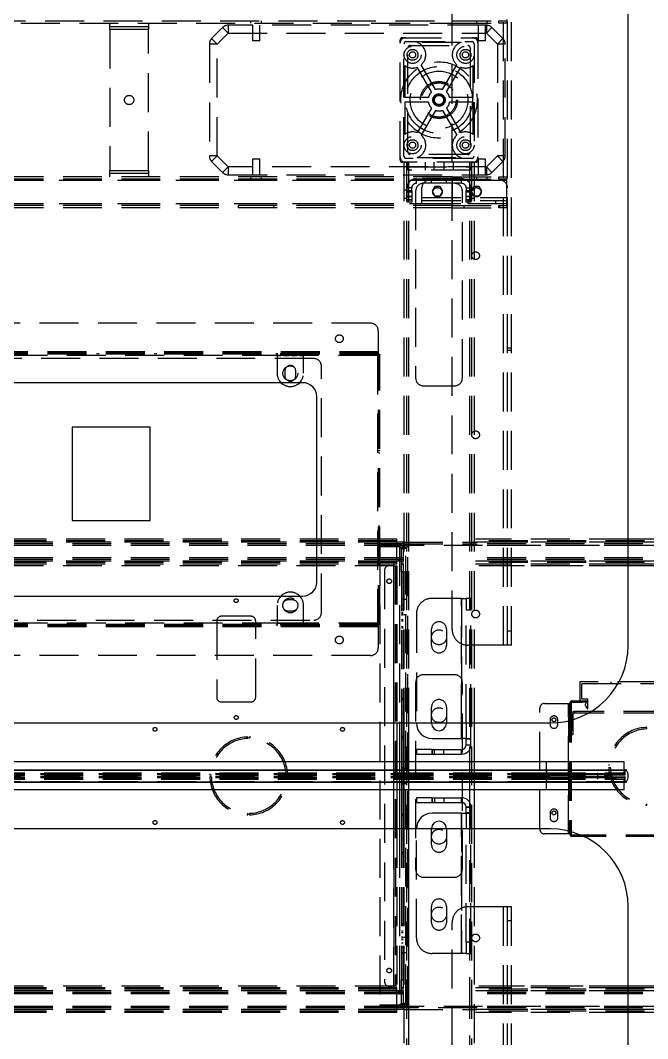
# Model space of a CAD drawing. Header units: millimetres. Extents: x -429 to 16771, y -1239 to 5751.
# Drawn here: x 3235 to 3637, y 681 to 1335 of the extents above; entities that cross this region are included whole.
import ezdxf

# ---------------------------------------------------------------- set-up
doc = ezdxf.new("R2010")
doc.units = ezdxf.units.MM
doc.header["$LTSCALE"] = 100
doc.linetypes.add('HIDDEN', pattern=[0.375, 0.25, -0.125])

msp = doc.modelspace()

# ---------------------------------------------------------------- linework, layer by layer
at = {"color": 7, "linetype": 'HIDDEN', "lineweight": -3}
for p, q in [((3545, 933.4), (3545, 1633.4)), ((3545, 933.4), (3545, 1633.4)), ((3547.5, 933.4), (3547.5, 1633.4)), ((3550, 933.4), (3550, 1633.4)), ((3512, 943.4), (3512, 1623.4)), ((1938, 1334.15), (3512, 1334.15)), ((3382.5, 1334.15), (3382.5, 1332.65)), ((3389.5, 1332.65), (3389.5, 1334.15)), ((3512, 1334.15), (3542, 1334.15)), ((3527.5, 1334.15), (3527.5, 1332.65)), ((3534.5, 1332.65), (3534.5, 1334.15)), ((3542, 1332.65), (3542, 1334.15)), ((3542, 1334.15), (3547, 1334.15)), ((3547, 1335.15), (3547, 1334.15)), ((3547, 1334.15), (3547, 1332.65)), ((2935, 1332.65), (3512, 1332.65)), ((3292, 1328.65), (3292, 1332.65)), ((3292, 1330.65), (3317, 1330.65)), ((3317, 1328.65), (3292, 1328.65)), ((3292, 1328.65), (3292, 1238.15)), ((3317, 1328.65), (3292, 1328.65)), ((3317, 1332.65), (3317, 1328.65)), ((3317, 1238.15), (3317, 1328.65)), ((3364.53, 1329.94), (3357.46, 1322.87)), ((3364.53, 1329.94), (3368.07, 1326.4)), ((3533.93, 1331.4), (3368.07, 1331.4)), ((3368.07, 1331.4), (3368.07, 1326.4)), ((3383.6, 1331.4), (3383.6, 1321.4)), ((3388.4, 1321.4), (3388.4, 1331.4)), ((3512, 1332.65), (3542, 1332.65)), ((3528.6, 1331.4), (3528.6, 1321.4)), ((3533.4, 1321.4), (3533.4, 1331.4)), ((3533.93, 1331.4), (3533.93, 1326.4)), ((3537.46, 1329.94), (3533.93, 1326.4)), ((3544.53, 1322.87), (3537.46, 1329.94)), ((3547, 1332.65), (3542, 1332.65)), ((3357.46, 1322.87), (3361, 1319.33)), ((3361, 1319.33), (3368.07, 1326.4)), ((3368.07, 1326.4), (3533.93, 1326.4)), ((3388.4, 1321.4), (3383.6, 1321.4)), ((3478.5, 1244.9), (3478.5, 1321.9)), ((3480, 1323.4), (3527, 1323.4)), ((3482.5, 1320.9), (3524.5, 1320.9)), ((3528.5, 1321.9), (3528.5, 1244.9)), ((3533.4, 1321.4), (3528.6, 1321.4)), ((3533.93, 1326.4), (3541, 1319.33)), ((3544.53, 1322.87), (3541, 1319.33)), ((3356, 1319.33), (3356, 1247.47)), ((3361, 1319.33), (3356, 1319.33)), ((3361, 1247.47), (3361, 1319.33)), ((3481, 1247.4), (3481, 1319.4)), ((3483.5, 1249.9), (3483.5, 1316.9)), ((3485, 1318.4), (3522, 1318.4)), ((3517.63, 1320.4), (3489.37, 1320.4)), ((3523.5, 1316.9), (3523.5, 1249.9)), ((3526, 1319.4), (3526, 1247.4)), ((3546, 1319.33), (3541, 1319.33)), ((3541, 1319.33), (3541, 1247.47)), ((3546, 1247.47), (3546, 1319.33)), ((3481.5, 1305.53), (3481.5, 1284.9)), ((3498.75, 1288.54), (3489.44, 1304.43)), ((3501.34, 1290.06), (3492.02, 1305.94)), ((3505.66, 1290.06), (3514.97, 1305.94)), ((3508.25, 1288.54), (3517.56, 1304.43)), ((3525.5, 1284.9), (3525.5, 1305.53)), ((3496.66, 1284.9), (3481.5, 1284.9)), ((3496.66, 1281.9), (3481.5, 1281.9)), ((3481.5, 1281.9), (3481.5, 1261.28)), ((3503.5, 1286.4), (3503.5, 1286.94)), ((3525.5, 1284.9), (3510.34, 1284.9)), ((3525.5, 1281.9), (3510.34, 1281.9)), ((3525.5, 1261.28), (3525.5, 1281.9)), ((3498.75, 1278.26), (3489.44, 1262.38)), ((3501.34, 1276.75), (3492.02, 1260.86)), ((3505.66, 1276.75), (3514.97, 1260.86)), ((3508.25, 1278.26), (3517.56, 1262.38)), ((3361, 1247.47), (3356, 1247.47)), ((3361, 1247.47), (3357.46, 1243.94)), ((3357.46, 1243.94), (3364.53, 1236.87)), ((3368.07, 1240.4), (3361, 1247.47)), ((3388.4, 1245.4), (3383.6, 1245.4)), ((3383.6, 1245.4), (3383.6, 1235.4)), ((3388.4, 1235.4), (3388.4, 1245.4)), ((3527, 1243.4), (3480, 1243.4)), ((3481, 1243.4), (3481, 883.4)), ((3481, 1243.4), (3481, 883.4)), ((3524.5, 1245.9), (3482.5, 1245.9)), ((3482.6, 1243.4), (3482.6, 455.4)), ((3482.6, 1243.4), (3482.6, 455.4)), ((3483.5, 1240.4), (3483.5, 1243.4)), ((3484, 1243.4), (3484, 455.4)), ((3484, 1243.4), (3484, 455.4)), ((3484, 1243.4), (3484, 455.4)), ((3484, 1243.4), (3484, 883.4)), ((3522, 1248.4), (3485, 1248.4)), ((3489.37, 1246.4), (3517.63, 1246.4)), ((3494.5, 1243.4), (3494.5, 1238.4)), ((3500.1, 1243.4), (3500.1, 1238.4)), ((3506.9, 1238.4), (3506.9, 1243.4)), ((3512.5, 1243.4), (3512.5, 1238.4)), ((3523, 1243.4), (3523, 455.4)), ((3523, 1243.4), (3523, 455.4)), ((3523, 1243.4), (3523, 455.4)), ((3523, 1243.4), (3523, 866.09)), ((3523.5, 1240.4), (3523.5, 1243.4)), ((3524.4, 1243.4), (3524.4, 455.4)), ((3526, 1243.4), (3526, 883.4)), ((3533.4, 1245.4), (3528.6, 1245.4)), ((3528.6, 1245.4), (3528.6, 1235.4)), ((3533.4, 1235.4), (3533.4, 1245.4)), ((3541, 1247.47), (3533.93, 1240.4)), ((3537.46, 1236.87), (3544.53, 1243.94)), ((3546, 1247.47), (3541, 1247.47)), ((3541, 1247.47), (3544.53, 1243.94)), ((3292, 1238.15), (3317, 1238.15)), ((3292, 1234.15), (3292, 1238.15)), ((3292, 1238.15), (3317, 1238.15)), ((3317, 1236.15), (3292, 1236.15)), ((3317, 1238.15), (3317, 1234.15)), ((3368.07, 1240.4), (3364.53, 1236.87)), ((3533.93, 1240.4), (3368.07, 1240.4)), ((3368.07, 1240.4), (3368.07, 1235.4)), ((3483.5, 1240.4), (3523.5, 1240.4)), ((3483.5, 1238.4), (3483.5, 1240.4)), ((3523.5, 1238.4), (3483.5, 1238.4)), ((3523.5, 1240.4), (3523.5, 1238.4)), ((3533.93, 1240.4), (3537.46, 1236.87)), ((3533.93, 1240.4), (3533.93, 1235.4)), ((3547, 1231.65), (1903, 1231.65)), ((3547, 1231.65), (1903, 1231.65)), ((3512, 1232.65), (1938, 1232.65)), ((3512, 1231.65), (1938, 1231.65)), ((3512, 1231.65), (1938, 1231.65)), ((3512, 1234.15), (2935, 1234.15)), ((3368.07, 1235.4), (3533.93, 1235.4)), ((3382.5, 1234.15), (3382.5, 1232.65)), ((3389.5, 1232.65), (3389.5, 1234.15)), ((3489, 1229.9), (3489, 1232.9)), ((3518, 1232.9), (3489, 1232.9)), ((3489, 1229.9), (3489, 1232.9)), ((3518, 1229.9), (3489, 1229.9)), ((3497.5, 1231.9), (3542.5, 1231.9)), ((3498.75, 1229.9), (3498.75, 1232.9)), ((3508.25, 1229.9), (3508.25, 1232.9)), ((3512, 1234.15), (3542, 1234.15)), ((3512, 1232.65), (3542, 1232.65)), ((3512, 1231.65), (3512, 1216.65)), ((3518, 1229.9), (3518, 1232.9)), ((3518, 1229.9), (3518, 1232.9)), ((3527.5, 1234.15), (3527.5, 1232.65)), ((3534.5, 1232.65), (3534.5, 1234.15)), ((3542, 1232.65), (3542, 1234.15)), ((3542, 1234.15), (3547, 1234.15)), ((3547, 1232.65), (3542, 1232.65)), ((3547, 1234.15), (3547, 1232.65)), ((3547, 1231.65), (3547, 1232.65)), ((3547, 1216.65), (3547, 1231.65)), ((3482.6, 1225.4), (3481, 1225.4)), ((3486, 1226.9), (3483, 1226.9)), ((3483, 1224.97), (3483, 1226.9)), ((3486, 1226.9), (3483, 1226.9)), ((3483, 1224.97), (3486, 1224.97)), ((3483, 1221.44), (3483, 1224.97)), ((3486, 1224.97), (3483, 1224.97)), ((3486, 1224.15), (3483, 1224.15)), ((3486, 1224.97), (3486, 1226.9)), ((3486, 1224.97), (3486, 1221.44)), ((3488.5, 1224.9), (3488.5, 1104.9)), ((3492.5, 1220.9), (3492.5, 1226.9)), ((3500.77, 1227.9), (3499.03, 1224.9)), ((3499.03, 1224.9), (3500.77, 1221.9)), ((3504.23, 1227.9), (3500.77, 1227.9)), ((3505.96, 1224.9), (3504.23, 1227.9)), ((3504.23, 1221.9), (3505.96, 1224.9)), ((3518.5, 1104.9), (3518.5, 1224.9)), ((3521, 1226.9), (3524, 1226.9)), ((3521, 1226.9), (3521, 1224.97)), ((3521, 1226.9), (3524, 1226.9)), ((3521, 1224.97), (3524, 1224.97)), ((3521, 1221.44), (3521, 1224.97)), ((3524, 1224.97), (3521, 1224.97)), ((3524, 1224.15), (3521, 1224.15)), ((3524, 1226.9), (3524, 1224.97)), ((3524, 1224.97), (3524, 1221.44)), ((3525.77, 1227.9), (3524.03, 1224.9)), ((3524.03, 1224.9), (3525.77, 1221.9)), ((3526, 1225.4), (3524.4, 1225.4)), ((3529.23, 1227.9), (3525.77, 1227.9)), ((3530.96, 1224.9), (3529.23, 1227.9)), ((3529.23, 1221.9), (3530.96, 1224.9)), ((3547, 1216.65), (1903, 1216.65)), ((3547, 1216.65), (1903, 1216.65)), ((3512, 1216.65), (1938, 1216.65)), ((3512, 1216.65), (1938, 1216.65)), ((3481, 1220.4), (3482.6, 1220.4)), ((3483, 1221.65), (3486, 1221.65)), ((3486, 1221.44), (3483, 1221.44)), ((3483, 1219.37), (3483, 1221.44)), ((3483, 1221.44), (3486, 1221.44)), ((3483, 1219.37), (3486, 1219.37)), ((3483, 1217.9), (3483, 1219.37)), ((3486, 1219.37), (3483, 1219.37)), ((3486, 1217.9), (3483, 1217.9)), ((3486, 1221.44), (3486, 1219.37)), ((3486, 1219.37), (3486, 1217.9)), ((3492.5, 1220.9), (3547.5, 1220.9)), ((3492.5, 1216.9), (3492.5, 1220.9)), ((3492.5, 1220.9), (3547.5, 1220.9)), ((3492.5, 1220.9), (3547.5, 1220.9)), ((3492.5, 1220.9), (3547.5, 1220.9)), ((3492.5, 1218.9), (3547.5, 1218.9)), ((3492.5, 1216.9), (3547.5, 1216.9)), ((3500.77, 1221.9), (3504.23, 1221.9)), ((3521, 1221.65), (3524, 1221.65)), ((3524, 1221.44), (3521, 1221.44)), ((3521, 1219.37), (3521, 1221.44)), ((3521, 1221.44), (3524, 1221.44)), ((3521, 1219.37), (3524, 1219.37)), ((3521, 1217.9), (3521, 1219.37)), ((3524, 1219.37), (3521, 1219.37)), ((3524, 1217.9), (3521, 1217.9)), ((3522, 1218.9), (3522, 1216.9)), ((3524, 1221.44), (3524, 1219.37)), ((3524, 1219.37), (3524, 1217.9)), ((3524.4, 1220.4), (3526, 1220.4)), ((3525.77, 1221.9), (3529.23, 1221.9)), ((3540, 1216.9), (3540, 1218.9)), ((3547, 1215.65), (3547, 1216.65)), ((3512, 1215.65), (1938, 1215.65)), ((3512, 1214.15), (1938, 1214.15)), ((3374.5, 1215.65), (3374.5, 1214.15)), ((3397.5, 1214.15), (3397.5, 1215.65)), ((3512, 1215.65), (3542, 1215.65)), ((3512, 1214.15), (3542, 1214.15)), ((3519.5, 1215.65), (3519.5, 1214.15)), ((3542, 1214.15), (3542, 1215.65)), ((3542, 1215.65), (3547, 1215.65)), ((3547, 1214.15), (3542, 1214.15)), ((3542.5, 1214.15), (3542.5, 1215.65)), ((3547, 1215.65), (3547, 1214.15)), ((3459.5, 1140.1), (2946.5, 1140.1)), ((3464.5, 1135.1), (3464.5, 1121.7)), ((3464.5, 1121.7), (2941.5, 1121.7)), ((3464.5, 1121.7), (2941.5, 1121.7)), ((3464.5, 1120.9), (2941.5, 1120.9)), ((3464.5, 1120.1), (2941.5, 1120.1)), ((3402, 1119.3), (3209, 1119.3)), ((3402, 1119.3), (3209, 1119.3)), ((3284.03, 1120.1), (3284.03, 1120.9)), ((3285.03, 1120.1), (3285.03, 1120.9)), ((3302, 1120.1), (3302, 1120.9)), ((3304, 1120.1), (3304, 1120.9)), ((3320.97, 1120.1), (3320.97, 1120.9)), ((3321.97, 1120.1), (3321.97, 1120.9)), ((3399, 1120.9), (3399, 1120.1)), ((3399.5, 1120.9), (3399.5, 1119.3)), ((3399.5, 1119.3), (3402, 1119.3)), ((3399.5, 1119.3), (3399.5, 1107.9)), ((3402, 1119.3), (3399.5, 1119.3)), ((3402, 1119.3), (3402, 1120.9)), ((3404, 1119.3), (3402, 1119.3)), ((3404, 1120.9), (3404, 1119.3)), ((3404, 1119.3), (3407, 1119.3)), ((3407, 1119.3), (3404, 1119.3)), ((3407, 1119.3), (3404, 1119.3)), ((3407, 1119.3), (3404, 1119.3)), ((3407, 1119.3), (3407, 1120.9)), ((3409, 1119.3), (3407, 1119.3)), ((3409, 1120.9), (3409, 1119.3)), ((3409, 1119.3), (3412, 1119.3)), ((3412, 1119.3), (3409, 1119.3)), ((3412, 1119.3), (3409, 1119.3)), ((3412, 1119.3), (3409, 1119.3)), ((3412, 1119.3), (3412, 1120.9)), ((3414, 1119.3), (3412, 1119.3)), ((3414, 1120.9), (3414, 1119.3)), ((3414, 1119.3), (3416.5, 1119.3)), ((3416.5, 1119.3), (3414, 1119.3)), ((3463.9, 1119.3), (3414, 1119.3)), ((3463.9, 1119.3), (3414, 1119.3)), ((3416.5, 1119.3), (3416.5, 1120.9)), ((3416.5, 1107.9), (3416.5, 1119.3)), ((3417, 1120.9), (3417, 1120.1)), ((3463.9, 1120.9), (3463.9, 1120.1)), ((3463.9, 1120.1), (3463.9, 1119.3)), ((3463.9, 1119.3), (3463.9, 947.5)), ((3463.9, 1119.3), (3463.9, 947.5)), ((3464.5, 1121.7), (3464.5, 1120.1)), ((3465.5, 1119.9), (3464.7, 1119.9)), ((3464.7, 946.9), (3464.7, 1119.9)), ((3465.5, 946.9), (3465.5, 1119.9)), ((3550, 1123.98), (3547.5, 1123.98)), ((3547.5, 1122.83), (3550, 1122.83)), ((3423, 1117.4), (2983, 1117.4)), ((3428, 954.4), (3428, 1112.4)), ((3404.5, 1109.4), (3404.5, 1106.4)), ((3411.5, 1106.4), (3411.5, 1109.4)), ((3493.5, 1099.9), (3513.5, 1099.9)), ((3464.7, 1058.38), (3465.5, 1058.38)), ((3464.7, 1056.88), (3465.5, 1056.88)), ((3464.7, 1034.4), (3465.5, 1034.4)), ((3464.7, 1032.4), (3465.5, 1032.4)), ((3464.7, 1009.92), (3465.5, 1009.92)), ((3464.7, 1008.42), (3465.5, 1008.42)), ((3476.5, 1001.4), (1973.5, 1001.4)), ((3476.5, 1000.4), (1973.5, 1000.4)), ((3473.5, 1001.4), (3473.5, 1000.4)), ((3476.5, 999.4), (3476.5, 1001.4)), ((3625, 1001.4), (3527, 1001.4)), ((3748, 1000.4), (3527, 1000.4)), ((3480.5, 999.4), (1969.5, 999.4)), ((3480.5, 998.4), (1969.5, 998.4)), ((3480.5, 997.4), (1969.5, 997.4)), ((3480.5, 997.4), (1969.5, 997.4)), ((3480.5, 997.4), (1969.5, 997.4)), ((3480.5, 997.4), (1969.5, 997.4)), ((3476.5, 999.4), (1973.5, 999.4)), ((3476.5, 999.4), (1973.5, 999.4)), ((3465.5, 996.7), (3465.5, 997.9)), ((3465.5, 997.9), (3470.5, 997.9)), ((3470.5, 996.7), (3465.5, 996.7)), ((3478.1, 996.53), (3465.5, 996.53)), ((3465.5, 996.53), (3465.5, 702.28)), ((3470.5, 997.9), (3470.5, 996.7)), ((3470.5, 997.9), (3478.1, 997.9)), ((3470.5, 996.7), (3478.1, 996.7)), ((3476.5, 987.4), (3476.5, 999.4)), ((3478.1, 996.7), (3478.1, 997.9)), ((3478.1, 997.9), (3478.1, 996.7)), ((3478.1, 996.53), (3478.1, 702.28)), ((3478.1, 996.53), (3478.1, 883.4)), ((3480.5, 995.5), (3479.3, 995.5)), ((3479.3, 985.4), (3479.3, 995.5)), ((3479.3, 995.5), (3480.5, 995.5)), ((3480.5, 999.4), (3480.5, 997.4)), ((3480.5, 997.4), (3480.5, 989.4)), ((3481, 999.4), (3528, 999.4)), ((3481, 998.4), (3528, 998.4)), ((3794, 997.4), (3481, 997.4)), ((3794, 997.4), (3481, 997.4)), ((3482.2, 995.5), (3481, 995.5)), ((3482.2, 995.5), (3481, 995.5)), ((3482.2, 703.3), (3482.2, 995.5)), ((3483.4, 702.28), (3483.4, 996.53)), ((3483.4, 702.28), (3483.4, 996.53)), ((3748, 999.4), (3527, 999.4)), ((3625, 999.4), (3527, 999.4)), ((3747, 999.4), (3528, 999.4)), ((3747, 998.4), (3528, 998.4)), ((3747, 997.4), (3528, 997.4)), ((3747, 997.4), (3528, 997.4)), ((3480.5, 989.4), (1969.5, 989.4)), ((3480.5, 989.4), (1969.5, 989.4)), ((3480.5, 988.4), (1969.5, 988.4)), ((3480.5, 987.4), (1969.5, 987.4)), ((3476.5, 987.4), (1973.5, 987.4)), ((3476.5, 987.4), (1973.5, 987.4)), ((3476.5, 985.4), (3476.5, 987.4)), ((3477.5, 988.4), (3477.5, 987.4)), ((3480.5, 989.4), (3480.5, 987.4)), ((3480.5, 985.4), (3480.5, 987.4)), ((3748, 987.4), (3527, 987.4)), ((3625, 987.4), (3527, 987.4)), ((3747, 989.4), (3528, 989.4)), ((3747, 989.4), (3528, 989.4)), ((3747, 988.4), (3528, 988.4)), ((3747, 987.4), (3528, 987.4)), ((3476.5, 986.4), (1973.5, 986.4)), ((3476.5, 985.4), (1973.5, 985.4)), ((3474.5, 984.4), (1975.5, 984.4)), ((3474.5, 984.4), (1975.5, 984.4)), ((3468.5, 981.4), (3468.5, 717.4)), ((3474.5, 984.4), (3471.5, 984.4)), ((3474.5, 986.4), (3474.5, 985.4)), ((3474.5, 984.4), (3474.5, 985.4)), ((3474.5, 984.4), (3476.5, 984.4)), ((3474.5, 714.4), (3474.5, 984.4)), ((3474.5, 984.4), (3474.5, 714.4)), ((3474.5, 984.4), (3474.5, 714.4)), ((3474.5, 883.4), (3474.5, 984.4)), ((3475.5, 984.4), (3475.5, 714.4)), ((3476.5, 984.4), (3476.5, 883.4)), ((3479.3, 985.4), (3480.5, 985.4)), ((3479.3, 980.4), (3479.3, 985.4)), ((3480.5, 985.4), (3480.5, 980.4)), ((3748, 986.4), (3527, 986.4)), ((3625, 985.4), (3527, 985.4)), ((3746, 984.4), (3529, 984.4)), ((3625, 984.4), (3529, 984.4)), ((3480.5, 980.4), (3479.3, 980.4)), ((3479.3, 980.4), (3479.3, 883.4)), ((3480.5, 980.4), (3480.5, 883.4)), ((3409.5, 962.4), (3406.5, 962.4)), ((3480.5, 962.9), (3479.3, 962.9)), ((3482.6, 962.7), (3481, 962.7)), ((3518, 963.4), (3499, 963.4)), ((3518, 963.4), (3521, 963.4)), ((3518, 963.4), (3518, 873.4)), ((3518, 883.4), (3518, 963.4)), ((3524, 963.4), (3521, 963.4)), ((3521, 963.4), (3521, 956.11)), ((3524, 956.11), (3524, 963.4)), ((3399.5, 958.9), (3399.5, 947.5)), ((3406.5, 955.4), (3409.5, 955.4)), ((3416.5, 947.5), (3416.5, 958.9)), ((3479.3, 959.15), (3480.5, 959.15)), ((3479.3, 959.15), (3480.5, 959.15)), ((3479.3, 956.65), (3480.5, 956.65)), ((3479.3, 956.65), (3480.5, 956.65)), ((3521, 956.11), (3524, 956.11)), ((3521, 883.4), (3521, 956.11)), ((3524, 883.4), (3524, 956.11)), ((2983, 949.4), (3423, 949.4)), ((3360.75, 948.9), (3360.75, 899.9)), ((3382.75, 951.9), (3363.75, 951.9)), ((3385.75, 899.9), (3385.75, 948.9)), ((3480.5, 954.4), (3479.3, 954.4)), ((3480.5, 953.4), (3479.3, 953.4)), ((3479.3, 952.9), (3480.5, 952.9)), ((3479.3, 949.9), (3480.5, 949.9)), ((3479.3, 948.9), (3480.5, 948.9)), ((3481, 953.1), (3482.6, 953.1)), ((3489, 953.4), (3489, 883.4)), ((3464.5, 946.7), (2941.5, 946.7)), ((3464.5, 945.9), (2941.5, 945.9)), ((3464.5, 945.1), (2941.5, 945.1)), ((3464.5, 945.1), (2941.5, 945.1)), ((3402, 947.5), (3209, 947.5)), ((3402, 947.5), (3209, 947.5)), ((3399, 946.7), (3399, 945.9)), ((3402, 947.5), (3399.5, 947.5)), ((3399.5, 947.5), (3399.5, 945.9)), ((3399.5, 947.5), (3402, 947.5)), ((3404, 947.5), (3402, 947.5)), ((3402, 945.9), (3402, 947.5)), ((3407, 947.5), (3404, 947.5)), ((3404, 947.5), (3404, 945.9)), ((3404, 947.5), (3407, 947.5)), ((3407, 947.5), (3404, 947.5)), ((3407, 947.5), (3404, 947.5)), ((3409, 947.5), (3407, 947.5)), ((3407, 945.9), (3407, 947.5)), ((3412, 947.5), (3409, 947.5)), ((3409, 947.5), (3409, 945.9)), ((3409, 947.5), (3412, 947.5)), ((3412, 947.5), (3409, 947.5)), ((3412, 947.5), (3409, 947.5)), ((3414, 947.5), (3412, 947.5)), ((3412, 945.9), (3412, 947.5)), ((3416.5, 947.5), (3414, 947.5)), ((3414, 947.5), (3414, 945.9)), ((3414, 947.5), (3416.5, 947.5)), ((3463.9, 947.5), (3414, 947.5)), ((3463.9, 947.5), (3414, 947.5)), ((3416.5, 945.9), (3416.5, 947.5)), ((3417, 946.7), (3417, 945.9)), ((3463.9, 947.5), (3463.9, 946.7)), ((3463.9, 946.7), (3463.9, 945.9)), ((3464.5, 946.7), (3464.5, 945.1)), ((3464.5, 945.1), (3464.5, 931.7)), ((3465.5, 946.9), (3464.7, 946.9)), ((3479.3, 945.4), (3480.5, 945.4)), ((3479.3, 944.41), (3480.5, 944.41)), ((3498.75, 933.15), (3498.75, 943.65)), ((3508.25, 943.65), (3508.25, 933.15)), ((3550, 942.25), (3547.5, 942.25)), ((3545, 933.4), (3522, 933.4)), ((3550, 933.4), (3545, 933.4)), ((3459.5, 926.7), (2946.5, 926.7)), ((3488.5, 909.4), (3488.5, 789.4)), ((3513.5, 914.4), (3493.5, 914.4)), ((3518.5, 789.4), (3518.5, 909.4)), ((3594, 909.55), (3594, 898.55)), ((3680.7, 909.85), (3594.3, 909.85)), ((3614, 908.65), (3614, 909.85)), ((3595.2, 899.05), (3595.2, 908.35)), ((3595.5, 908.65), (3679.5, 908.65)), ((3363.75, 896.9), (3382.75, 896.9)), ((3479.3, 899.4), (3480.5, 899.4)), ((3479.3, 898.4), (3480.5, 898.4)), ((3571.3, 895.95), (3586.7, 895.95)), ((3586.7, 895.95), (3586.7, 812.15)), ((3586.7, 895.95), (3588.3, 895.95)), ((3586.7, 812.15), (3586.7, 895.95)), ((3587.5, 895.95), (3587.5, 812.15)), ((3588.3, 895.95), (3588.3, 812.15)), ((3589.1, 897.55), (3589.1, 896.75)), ((3589.1, 897.55), (3595.5, 897.55)), ((3589.1, 896.75), (3595.5, 896.75)), ((3595, 897.55), (3597.6, 897.55)), ((3598.8, 898.75), (3595.5, 898.75)), ((3595.5, 896.75), (3595.5, 897.55)), ((3595.5, 897.55), (3595.5, 896.75)), ((3598.5, 896.75), (3595.5, 896.75)), ((3597.6, 897.55), (3598.5, 897.55)), ((3597.9, 897.25), (3597.9, 895.91)), ((3598.5, 897.55), (3598.5, 896.75)), ((3599.1, 892.75), (3599.1, 898.45)), ((3479.3, 889.4), (3480.5, 889.4)), ((3479.3, 889.4), (3480.5, 889.4)), ((3479.3, 889.4), (3480.5, 889.4)), ((3479.3, 889.4), (3480.5, 889.4)), ((3498.75, 883.4), (3498.75, 893.65)), ((3508.25, 893.65), (3508.25, 883.4)), ((3568.3, 815.15), (3568.3, 892.95)), ((3590.5, 890.75), (3590.5, 889.75)), ((3684.5, 890.75), (3590.5, 890.75)), ((3590.5, 889.75), (3590.5, 890.75)), ((3590.5, 890.75), (3590.5, 889.75)), ((3590.5, 889.75), (3590.5, 890.75)), ((3684.5, 889.75), (3590.5, 889.75)), ((3597.49, 894.72), (3597.9, 894.08)), ((3597.9, 894.08), (3598.73, 892.65)), ((3574.8, 885.45), (3574.8, 882.45)), ((3579.8, 882.45), (3579.8, 885.45)), ((3589.5, 888.75), (3588.5, 888.75)), ((3588.5, 888.75), (3588.5, 878.75)), ((3588.5, 888.75), (3589.5, 888.75)), ((3589.5, 888.75), (3588.5, 888.75)), ((3588.5, 888.75), (3589.5, 888.75)), ((3589.5, 888.75), (3589.5, 878.75)), ((3588.5, 878.75), (3589.5, 878.75)), ((3588.5, 875.75), (3588.5, 878.75)), ((3589.5, 878.75), (3588.5, 878.75)), ((3588.5, 878.75), (3589.5, 878.75)), ((3589.5, 878.75), (3588.5, 878.75)), ((3589.5, 878.75), (3589.5, 875.75)), ((3637, 879.55), (3637, 880.55)), ((3380.8, 873.4), (3380.8, 874.4)), ((3381.8, 873.4), (3381.8, 874.4)), ((3479.3, 874.9), (3480.5, 874.9)), ((3479.3, 873.9), (3480.5, 873.9)), ((3521, 873.4), (3524, 873.4)), ((3589.5, 875.75), (3588.5, 875.75)), ((3499, 866.4), (3499, 863.4)), ((3500.5, 863.4), (3500.5, 866.4)), ((3506.5, 863.4), (3506.5, 866.4)), ((3518, 863.4), (3518, 866.4)), ((3521, 869.4), (3524, 869.4)), ((3474.5, 840.4), (3474.5, 858.4)), ((3476.5, 858.4), (3476.5, 840.4)), ((3478.1, 858.4), (3478.1, 840.4)), ((3479.3, 858.4), (3479.3, 840.4)), ((3480.5, 858.4), (3480.5, 840.4)), ((3481, 858.4), (3481, 840.4)), ((3484, 858.4), (3484, 840.4)), ((3523, 858.4), (3523, 840.4)), ((3526, 858.4), (3526, 840.4)), ((3572.5, 851.4), (3572.5, 858.4)), ((3572.5, 853.19), (1877.5, 853.19)), ((3572.5, 853.17), (1877.5, 853.17)), ((3572.5, 850.65), (1877.5, 850.65)), ((3572.5, 850.65), (1877.5, 850.65)), ((3572.5, 850.65), (1877.5, 850.65)), ((3572.5, 850.32), (1877.5, 850.32)), ((3572.5, 850.15), (1877.5, 850.15)), ((3572.5, 850.15), (1877.5, 850.15)), ((2725, 853.19), (3572.5, 853.19)), ((2725, 851.4), (3572.5, 851.4)), ((2725, 850.85), (3572.5, 850.85)), ((3572.5, 850.85), (2725, 850.85)), ((3572.5, 850.85), (2725, 850.85)), ((3572.5, 850.85), (2725, 850.85)), ((2725, 850.84), (3572.5, 850.84)), ((2725, 850.84), (3572.5, 850.84)), ((2725, 850.65), (3572.5, 850.65)), ((2725, 850.65), (3572.5, 850.65)), ((2725, 850.65), (3572.5, 850.65)), ((2725, 850.37), (3572.5, 850.37)), ((2725, 850.32), (3572.5, 850.32)), ((2725, 850.15), (3572.5, 850.15)), ((2725, 850.15), (3572.5, 850.15)), ((2725, 850), (3572.5, 850)), ((2725, 849.97), (3572.5, 849.97)), ((2725, 849.97), (3572.5, 849.97)), ((2725, 849.95), (3572.5, 849.95)), ((2725, 849.95), (3572.5, 849.95)), ((3480.5, 854.4), (3479.3, 854.4)), ((3479.3, 850.65), (3480.5, 850.65)), ((3479.3, 850.65), (3480.5, 850.65)), ((3482.6, 854.2), (3481, 854.2)), ((3572.5, 853.19), (3572.5, 853.4)), ((3572.5, 853.4), (3572.5, 853.17)), ((3572.5, 853.19), (3572.5, 853.4)), ((3572.5, 851.4), (3572.5, 853.4)), ((3572.5, 853.19), (3623, 853.19)), ((3572.5, 850.32), (3572.5, 853.19)), ((3623, 853.19), (3572.5, 853.19)), ((3572.5, 850.85), (3572.5, 853.19)), ((3623.92, 853.17), (3572.5, 853.17)), ((3572.5, 853.17), (3572.5, 845.64)), ((3572.5, 851.4), (3622.5, 851.4)), ((3572.5, 850.85), (3572.5, 851.4)), ((3572.5, 850.85), (3572.5, 851.4)), ((3572.5, 850.84), (3572.5, 850.85)), ((3572.5, 850.85), (3572.5, 850.85)), ((3572.5, 850.85), (3611.93, 850.85)), ((3572.5, 850.85), (3572.5, 850.65)), ((3572.5, 850.85), (3572.5, 850.85)), ((3572.5, 850.84), (3616.9, 850.84)), ((3572.5, 849.97), (3572.5, 850.84)), ((3572.5, 850.84), (3614.4, 850.84)), ((3572.5, 849.97), (3572.5, 850.84)), ((3572.5, 849.97), (3572.5, 850.84)), ((3572.5, 850.84), (3572.5, 850.65)), ((3572.5, 849.97), (3572.5, 850.84)), ((3572.5, 850.84), (3572.5, 850.65)), ((3572.5, 850.37), (3572.5, 850.84)), ((3572.5, 849.97), (3572.5, 850.84)), ((3572.5, 850.84), (3572.5, 850.65)), ((3572.5, 850.32), (3572.5, 850.84)), ((3572.5, 849.97), (3572.5, 850.84)), ((3572.5, 850.84), (3572.5, 850.65)), ((3572.5, 850.84), (3572.5, 850.65)), ((3572.5, 850.37), (3572.5, 850.84)), ((3572.5, 850.65), (3572.5, 850)), ((3572.5, 850.65), (3617.18, 850.65)), ((3572.5, 850.65), (3614.68, 850.65)), ((3572.5, 850.65), (3572.5, 850.15)), ((3572.5, 850.65), (3612.18, 850.65)), ((3572.5, 850.65), (3572.5, 850.15)), ((3617.18, 850.65), (3572.5, 850.65)), ((3572.5, 850.65), (3572.5, 850)), ((3614.68, 850.65), (3572.5, 850.65)), ((3612.18, 850.65), (3572.5, 850.65)), ((3572.5, 850.65), (3572.5, 850.15)), ((3572.5, 850.65), (3572.5, 850.15)), ((3572.5, 850.37), (3610.41, 850.37)), ((3572.5, 848.85), (3572.5, 850.37)), ((3572.5, 848.85), (3572.5, 850.37)), ((3572.5, 850), (3572.5, 850.32)), ((3572.5, 850.32), (3623.15, 850.32)), ((3623.15, 850.32), (3572.5, 850.32)), ((3572.5, 850), (3572.5, 850.32)), ((3572.5, 850.15), (3614.68, 850.15)), ((3572.5, 850.15), (3612.18, 850.15)), ((3614.68, 850.15), (3572.5, 850.15)), ((3612.18, 850.15), (3572.5, 850.15)), ((3572.5, 850.15), (3572.5, 849.97)), ((3572.5, 850.15), (3572.5, 849.97)), ((3572.5, 850.15), (3572.5, 849.97)), ((3572.5, 850.15), (3572.5, 849.97)), ((3572.5, 850), (3622.85, 850)), ((3572.5, 849.97), (3614.95, 849.97)), ((3572.5, 849.95), (3572.5, 849.97)), ((3572.5, 849.97), (3612.45, 849.97)), ((3572.5, 849.97), (3572.5, 849.97)), ((3572.5, 849.95), (3614.88, 849.95)), ((3572.5, 849.95), (3612.38, 849.95)), ((3572.5, 848.85), (3572.5, 849.95)), ((3572.5, 848.85), (3572.5, 849.95)), ((3605.5, 847.4), (3605.5, 851.4)), ((3610.41, 850.37), (3611.93, 850.85)), ((3612.18, 850.65), (3612.18, 850.15)), ((3612.45, 849.97), (3614.4, 850.84)), ((3614.68, 850.65), (3614.68, 850.15)), ((3614.95, 849.97), (3616.9, 850.84)), ((3617.18, 850.65), (3617.18, 850)), ((3622.5, 851.4), (3622.5, 853.4)), ((3623.15, 850.32), (3623, 853.19)), ((3572.5, 848.65), (1877.5, 848.65)), ((3572.5, 848.65), (1877.5, 848.65)), ((3572.5, 848.49), (1877.5, 848.49)), ((3572.5, 848.15), (1877.5, 848.15)), ((3572.5, 848.15), (1877.5, 848.15)), ((3572.5, 848.15), (1877.5, 848.15)), ((3572.5, 845.64), (1877.5, 845.64)), ((3572.5, 845.61), (1877.5, 845.61)), ((3572.5, 848.85), (2725, 848.85)), ((3572.5, 848.85), (2725, 848.85)), ((2725, 848.83), (3572.5, 848.83)), ((2725, 848.83), (3572.5, 848.83)), ((2725, 848.8), (3572.5, 848.8)), ((2725, 848.65), (3572.5, 848.65)), ((2725, 848.65), (3572.5, 848.65)), ((2725, 848.49), (3572.5, 848.49)), ((2725, 848.44), (3572.5, 848.44)), ((2725, 848.15), (3572.5, 848.15)), ((2725, 848.15), (3572.5, 848.15)), ((2725, 848.15), (3572.5, 848.15)), ((2725, 847.97), (3572.5, 847.97)), ((2725, 847.97), (3572.5, 847.97)), ((2725, 847.96), (3572.5, 847.96)), ((2725, 847.95), (3572.5, 847.95)), ((2725, 847.95), (3572.5, 847.95)), ((2725, 847.95), (3572.5, 847.95)), ((2725, 847.4), (3572.5, 847.4)), ((2725, 845.61), (3572.5, 845.61)), ((3357.3, 849.9), (3356.3, 849.9)), ((3357.3, 848.9), (3356.3, 848.9)), ((3406.29, 849.9), (3405.29, 849.9)), ((3406.29, 848.9), (3405.29, 848.9)), ((3479.3, 848.15), (3480.5, 848.15)), ((3479.3, 848.15), (3480.5, 848.15)), ((3479.3, 844.4), (3480.5, 844.4)), ((3481, 844.6), (3482.6, 844.6)), ((3572.5, 848.83), (3572.5, 848.85)), ((3612.38, 848.85), (3572.5, 848.85)), ((3572.5, 847.97), (3572.5, 848.83)), ((3572.5, 848.83), (3614.97, 848.83)), ((3572.5, 848.83), (3612.47, 848.83)), ((3572.5, 847.97), (3572.5, 848.83)), ((3572.5, 847.97), (3572.5, 848.83)), ((3572.5, 847.97), (3572.5, 848.83)), ((3572.5, 848.83), (3572.5, 848.65)), ((3572.5, 847.97), (3572.5, 848.83)), ((3572.5, 848.83), (3572.5, 848.65)), ((3572.5, 848.44), (3572.5, 848.83)), ((3572.5, 848.83), (3572.5, 848.65)), ((3572.5, 847.97), (3572.5, 848.83)), ((3572.5, 848.83), (3572.5, 848.65)), ((3572.5, 848.44), (3572.5, 848.83)), ((3572.5, 848.49), (3572.5, 848.8)), ((3572.5, 848.8), (3622.85, 848.8)), ((3572.5, 848.8), (3572.5, 848.15)), ((3572.5, 848.8), (3572.5, 848.15)), ((3572.5, 848.49), (3572.5, 848.8)), ((3572.5, 848.65), (3614.68, 848.65)), ((3572.5, 848.65), (3572.5, 848.15)), ((3572.5, 848.65), (3612.18, 848.65)), ((3572.5, 848.65), (3572.5, 848.15)), ((3612.18, 848.65), (3572.5, 848.65)), ((3572.5, 848.65), (3572.5, 848.15)), ((3614.68, 848.65), (3572.5, 848.65)), ((3572.5, 848.65), (3572.5, 848.15)), ((3572.5, 848.49), (3623.15, 848.49)), ((3572.5, 845.61), (3572.5, 848.49)), ((3623.15, 848.49), (3572.5, 848.49)), ((3572.5, 847.97), (3572.5, 848.49)), ((3572.5, 848.44), (3610.41, 848.44)), ((3572.5, 847.97), (3572.5, 848.44)), ((3572.5, 847.97), (3572.5, 848.44)), ((3572.5, 848.15), (3617.18, 848.15)), ((3572.5, 848.15), (3614.68, 848.15)), ((3572.5, 848.15), (3612.18, 848.15)), ((3612.18, 848.15), (3572.5, 848.15)), ((3617.18, 848.15), (3572.5, 848.15)), ((3614.68, 848.15), (3572.5, 848.15)), ((3572.5, 848.15), (3572.5, 847.95)), ((3572.5, 848.15), (3572.5, 847.97)), ((3572.5, 848.15), (3572.5, 847.97)), ((3572.5, 848.15), (3572.5, 847.97)), ((3572.5, 848.15), (3572.5, 847.97)), ((3572.5, 848.15), (3572.5, 847.97)), ((3572.5, 847.95), (3572.5, 847.97)), ((3572.5, 847.97), (3616.89, 847.97)), ((3572.5, 847.97), (3614.39, 847.97)), ((3572.5, 847.96), (3611.91, 847.96)), ((3572.5, 847.95), (3572.5, 847.95)), ((3572.5, 847.4), (3572.5, 847.95)), ((3572.5, 847.4), (3572.5, 847.95)), ((3572.5, 847.95), (3572.5, 847.95)), ((3572.5, 845.61), (3572.5, 847.95)), ((3572.5, 847.4), (3622.5, 847.4)), ((3572.5, 840.4), (3572.5, 847.4)), ((3572.5, 845.4), (3572.5, 847.4)), ((3623.92, 845.64), (3572.5, 845.64)), ((3572.5, 845.64), (3572.5, 845.4)), ((3572.5, 845.4), (3572.5, 845.61)), ((3572.5, 845.61), (3623, 845.61)), ((3623, 845.61), (3572.5, 845.61)), ((3572.5, 845.4), (3572.5, 845.61)), ((3611.91, 847.96), (3610.41, 848.44)), ((3612.18, 848.65), (3612.18, 848.15)), ((3614.39, 847.97), (3612.47, 848.83)), ((3614.68, 848.65), (3614.68, 848.15)), ((3616.89, 847.97), (3614.97, 848.83)), ((3617.18, 848.8), (3617.18, 848.15)), ((3622.5, 845.4), (3622.5, 847.4)), ((3623, 845.61), (3623.15, 848.49)), ((3499, 835.4), (3499, 832.4)), ((3500.5, 835.4), (3500.5, 832.4)), ((3506.5, 835.4), (3506.5, 832.4)), ((3518, 832.4), (3518, 835.4)), ((3523, 832.72), (3523, 455.4)), ((3637, 830.56), (3637, 831.56)), ((3380.8, 824.41), (3380.8, 825.41)), ((3381.8, 824.41), (3381.8, 825.41)), ((3479.3, 824.9), (3480.5, 824.9)), ((3479.3, 823.9), (3480.5, 823.9)), ((3518, 825.4), (3518, 735.4)), ((3524, 829.4), (3521, 829.4)), ((3521, 825.4), (3524, 825.4)), ((3574.8, 825.65), (3574.8, 822.65)), ((3579.8, 822.65), (3579.8, 825.65)), ((3474.5, 714.4), (3474.5, 815.4)), ((3476.5, 815.4), (3476.5, 714.4)), ((3478.1, 815.4), (3478.1, 702.28)), ((3479.3, 815.4), (3479.3, 718.4)), ((3480.5, 815.4), (3480.5, 718.4)), ((3481, 815.4), (3481, 455.4)), ((3481, 815.4), (3481, 455.4)), ((3484, 815.4), (3484, 455.4)), ((3489, 745.4), (3489, 815.4)), ((3498.75, 805.15), (3498.75, 815.4)), ((3508.25, 815.4), (3508.25, 805.15)), ((3518, 735.4), (3518, 815.4)), ((3521, 742.7), (3521, 815.4)), ((3524, 742.7), (3524, 815.4)), ((3526, 815.4), (3526, 455.4)), ((3586.7, 812.15), (3571.3, 812.15)), ((3588.3, 812.15), (3586.7, 812.15)), ((3589.1, 811.35), (3589.1, 810.55)), ((3685.9, 811.35), (3589.1, 811.35)), ((3479.3, 809.4), (3480.5, 809.4)), ((3479.3, 809.4), (3480.5, 809.4)), ((3479.3, 809.4), (3480.5, 809.4)), ((3479.3, 809.4), (3480.5, 809.4)), ((3685.9, 810.55), (3589.1, 810.55)), ((3479.3, 800.4), (3480.5, 800.4)), ((3479.3, 799.4), (3480.5, 799.4)), ((3493.5, 784.4), (3513.5, 784.4)), ((3498.75, 755.15), (3498.75, 765.65)), ((3508.25, 765.65), (3508.25, 755.15)), ((3545, 765.4), (3522, 765.4)), ((3545, 65.4), (3545, 765.4)), ((3550, 765.4), (3545, 765.4)), ((3545, 65.4), (3545, 765.4)), ((3547.5, 65.4), (3547.5, 765.4)), ((3550, 65.4), (3550, 765.4)), ((3480.5, 754.4), (3479.3, 754.4)), ((3480.5, 753.4), (3479.3, 753.4)), ((3512, 75.4), (3512, 755.4)), ((3547.5, 756.55), (3550, 756.55)), ((3479.3, 749.9), (3480.5, 749.9)), ((3479.3, 748.9), (3480.5, 748.9)), ((3480.5, 745.9), (3479.3, 745.9)), ((3479.3, 745.4), (3480.5, 745.4)), ((3482.6, 745.7), (3481, 745.7)), ((3479.3, 744.41), (3480.5, 744.41)), ((3479.3, 742.15), (3480.5, 742.15)), ((3479.3, 742.15), (3480.5, 742.15)), ((3479.3, 739.65), (3480.5, 739.65)), ((3479.3, 739.65), (3480.5, 739.65)), ((3524, 742.7), (3521, 742.7)), ((3521, 742.7), (3521, 735.4)), ((3524, 735.4), (3524, 742.7)), ((3479.3, 735.9), (3480.5, 735.9)), ((3481, 736.1), (3482.6, 736.1)), ((3518, 735.4), (3499, 735.4)), ((3521, 735.4), (3518, 735.4)), ((3521, 735.4), (3524, 735.4)), ((3476.5, 713.4), (1973.5, 713.4)), ((3474.5, 714.4), (1975.5, 714.4)), ((3474.5, 714.4), (1975.5, 714.4)), ((3471.5, 714.4), (3474.5, 714.4)), ((3474.5, 713.4), (3474.5, 714.4)), ((3476.5, 714.4), (3474.5, 714.4)), ((3474.5, 713.4), (3474.5, 712.4)), ((3476.5, 711.4), (3476.5, 713.4)), ((3479.3, 718.4), (3480.5, 718.4)), ((3479.3, 713.4), (3479.3, 718.4)), ((3480.5, 713.4), (3479.3, 713.4)), ((3479.3, 703.3), (3479.3, 713.4)), ((3480.5, 718.4), (3480.5, 713.4)), ((3480.5, 711.4), (3480.5, 713.4)), ((3625, 713.4), (3527, 713.4)), ((3746, 714.4), (3529, 714.4)), ((3625, 714.4), (3529, 714.4)), ((3480.5, 711.4), (1969.5, 711.4)), ((3480.5, 710.4), (1969.5, 710.4)), ((3480.5, 709.4), (1969.5, 709.4)), ((3480.5, 709.4), (1969.5, 709.4)), ((3476.5, 712.4), (1973.5, 712.4)), ((3476.5, 711.4), (1973.5, 711.4)), ((3476.5, 711.4), (1973.5, 711.4)), ((3476.5, 699.4), (3476.5, 711.4)), ((3477.5, 711.4), (3477.5, 710.4)), ((3480.5, 711.4), (3480.5, 709.4)), ((3480.5, 709.4), (3480.5, 701.4)), ((3748, 712.4), (3527, 712.4)), ((3748, 711.4), (3527, 711.4)), ((3625, 711.4), (3527, 711.4)), ((3747, 711.4), (3528, 711.4)), ((3747, 710.4), (3528, 710.4)), ((3747, 709.4), (3528, 709.4)), ((3747, 709.4), (3528, 709.4)), ((3480.5, 701.4), (1969.5, 701.4)), ((3480.5, 701.4), (1969.5, 701.4)), ((3480.5, 701.4), (1969.5, 701.4)), ((3480.5, 701.4), (1969.5, 701.4)), ((3480.5, 700.4), (1969.5, 700.4)), ((3478.1, 702.28), (3465.5, 702.28)), ((3465.5, 700.9), (3465.5, 702.1)), ((3465.5, 702.1), (3470.5, 702.1)), ((3470.5, 700.9), (3465.5, 700.9)), ((3470.5, 702.1), (3470.5, 700.9)), ((3478.1, 702.1), (3470.5, 702.1)), ((3470.5, 700.9), (3478.1, 700.9)), ((3478.1, 700.9), (3478.1, 702.1)), ((3478.1, 700.9), (3478.1, 702.1)), ((3479.3, 703.3), (3480.5, 703.3)), ((3479.3, 703.3), (3480.5, 703.3)), ((3480.5, 701.4), (3480.5, 699.4)), ((3482.2, 703.3), (3481, 703.3)), ((3482.2, 703.3), (3481, 703.3)), ((3794, 701.4), (3481, 701.4)), ((3794, 701.4), (3481, 701.4)), ((3528, 700.4), (3481, 700.4)), ((3747, 701.4), (3528, 701.4)), ((3747, 701.4), (3528, 701.4)), ((3747, 700.4), (3528, 700.4)), ((3480.5, 699.4), (1969.5, 699.4)), ((3476.5, 699.4), (1973.5, 699.4)), ((3476.5, 699.4), (1973.5, 699.4)), ((3476.5, 698.4), (1973.5, 698.4)), ((3476.5, 697.4), (1973.5, 697.4)), ((3473.5, 698.4), (3473.5, 697.4)), ((3476.5, 697.4), (3476.5, 699.4)), ((3481, 699.4), (3528, 699.4)), ((3748, 699.4), (3527, 699.4)), ((3625, 699.4), (3527, 699.4)), ((3748, 698.4), (3527, 698.4)), ((3625, 697.4), (3527, 697.4)), ((3747, 699.4), (3528, 699.4))]:
    msp.add_line(p, q, dxfattribs=at)
at = {"color": 7, "linetype": 'Continuous', "lineweight": -3}
for p, q in [((3625, 933.4), (3625, 1633.4)), ((3416, 1101.9), (2990, 1101.9)), ((3425, 973.9), (3425, 1092.9)), ((3317.96, 1073.4), (3267.96, 1073.4)), ((3267.96, 1073.4), (3267.96, 1013.4)), ((3317.96, 1013.4), (3317.96, 1073.4)), ((3267.96, 1013.4), (3317.96, 1013.4)), ((3650, 1001.4), (3625, 1001.4)), ((3650, 999.4), (3625, 999.4)), ((3650, 987.4), (3625, 987.4)), ((3650, 985.4), (3625, 985.4)), ((3650, 984.4), (3625, 984.4)), ((2990, 964.9), (3416, 964.9)), ((1875, 883.4), (3575, 883.4)), ((3474.5, 858.4), (3474.5, 883.4)), ((3476.5, 883.4), (3476.5, 858.4)), ((3478.1, 883.4), (3478.1, 858.4)), ((3479.3, 883.4), (3479.3, 858.4)), ((3480.5, 883.4), (3480.5, 858.4)), ((3481, 883.4), (3481, 858.4)), ((3484, 883.4), (3484, 858.4)), ((3498.75, 883.15), (3498.75, 883.4)), ((3508.25, 883.4), (3508.25, 883.15)), ((3518, 873.4), (3518, 883.4)), ((3521, 883.2), (3521, 883.4)), ((3524, 883.2), (3521, 883.2)), ((3521, 883.2), (3521, 873.2)), ((3524, 883.2), (3524, 883.4)), ((3524, 873.2), (3524, 883.2)), ((3526, 883.4), (3526, 858.4)), ((3499, 873.4), (3518, 873.4)), ((3521, 873.4), (3518, 873.4)), ((3521, 873.2), (3524, 873.2)), ((3521, 869.4), (3521, 873.2)), ((3524, 869.4), (3524, 873.2)), ((3489, 866.4), (3489, 863.4)), ((3499, 866.4), (3489, 866.4)), ((3489, 863.4), (3499, 863.4)), ((3499, 863.4), (3499, 866.4)), ((3499, 866.4), (3518, 866.4)), ((3499, 863.4), (3518, 863.4)), ((3518, 866.4), (3518, 863.4)), ((3521, 869.4), (3524, 869.4)), ((3523, 866.09), (3523, 858.4)), ((3572.5, 858.4), (1877.5, 858.4)), ((3622.5, 858.4), (3572.5, 858.4)), ((3572.5, 853.4), (3572.5, 858.4)), ((3622.5, 853.4), (3622.5, 858.4)), ((2725, 853.4), (3572.5, 853.4)), ((2725, 853.17), (3572.5, 853.17)), ((3572.5, 853.4), (3572.5, 853.17)), ((3572.5, 853.4), (3623.5, 853.4)), ((3572.5, 853.17), (3572.5, 845.64)), ((3572.5, 853.17), (3623.92, 853.17)), ((2725, 845.64), (3572.5, 845.64)), ((2725, 845.4), (3572.5, 845.4)), ((3572.5, 845.64), (3623.92, 845.64)), ((3572.5, 845.64), (3572.5, 845.4)), ((3572.5, 845.4), (3623.5, 845.4)), ((3572.5, 840.4), (3572.5, 845.4)), ((3622.5, 840.4), (3622.5, 845.4)), ((3572.5, 840.4), (1877.5, 840.4)), ((3474.5, 815.4), (3474.5, 840.4)), ((3476.5, 840.4), (3476.5, 815.4)), ((3478.1, 840.4), (3478.1, 815.4)), ((3479.3, 840.4), (3479.3, 815.4)), ((3480.5, 840.4), (3480.5, 815.4)), ((3481, 840.4), (3481, 815.4)), ((3484, 840.4), (3484, 815.4)), ((3523, 840.4), (3523, 832.72)), ((3526, 840.4), (3526, 815.4)), ((3622.5, 840.4), (3572.5, 840.4)), ((3489, 835.4), (3489, 832.4)), ((3499, 835.4), (3489, 835.4)), ((3489, 832.4), (3499, 832.4)), ((3499, 832.4), (3499, 835.4)), ((3499, 835.4), (3518, 835.4)), ((3499, 832.4), (3518, 832.4)), ((3518, 832.4), (3518, 835.4)), ((3518, 825.4), (3499, 825.4)), ((3518, 825.4), (3521, 825.4)), ((3518, 815.4), (3518, 825.4)), ((3521, 829.4), (3524, 829.4)), ((3521, 825.6), (3521, 829.4)), ((3524, 825.6), (3521, 825.6)), ((3521, 825.6), (3521, 815.61)), ((3524, 825.6), (3524, 829.4)), ((3524, 815.61), (3524, 825.6)), ((3575, 815.4), (1875, 815.4)), ((3498.75, 815.4), (3498.75, 815.65)), ((3508.25, 815.65), (3508.25, 815.4)), ((3521, 815.61), (3524, 815.61)), ((3521, 815.4), (3521, 815.61)), ((3524, 815.4), (3524, 815.61)), ((3625, 65.4), (3625, 765.4)), ((3650, 714.4), (3625, 714.4)), ((3650, 713.4), (3625, 713.4)), ((3650, 711.4), (3625, 711.4)), ((3650, 699.4), (3625, 699.4)), ((3650, 697.4), (3625, 697.4))]:
    msp.add_line(p, q, dxfattribs=at)
at = {"color": 7, "linetype": 'HIDDEN', "lineweight": -3, "flags": 128}
msp.add_lwpolyline([(3503.5, 1286.94), (3504.85, 1286.67), (3506, 1285.91), (3506.77, 1284.76), (3507.04, 1283.4), (3506.77, 1282.05), (3506, 1280.9), (3504.85, 1280.13), (3503.5, 1279.86), (3502.14, 1280.13), (3500.99, 1280.9), (3500.23, 1282.05), (3499.96, 1283.4), (3500.23, 1284.76), (3500.99, 1285.91), (3502.14, 1286.67), (3503.5, 1286.94), (3503.5, 1286.94)], dxfattribs=at)
msp.add_lwpolyline([(3503.5, 1286.94), (3504.85, 1286.67), (3506, 1285.91), (3506.77, 1284.76), (3507.04, 1283.4), (3506.77, 1282.05), (3506, 1280.9), (3504.85, 1280.13), (3503.5, 1279.86), (3502.14, 1280.13), (3500.99, 1280.9), (3500.23, 1282.05), (3499.96, 1283.4), (3500.23, 1284.76), (3500.99, 1285.91), (3502.14, 1286.67), (3503.5, 1286.94), (3503.5, 1286.94)], dxfattribs=at)
at = {"color": 7, "linetype": 'HIDDEN', "lineweight": -3}
for centre, radius in [((3486.5, 1312.4), 5.5), ((3486.5, 1312.4), 3.5), ((3486.5, 1312.4), 2), ((3520.5, 1312.4), 5.5), ((3520.5, 1312.4), 3.5), ((3520.5, 1312.4), 2), ((3503.5, 1283.4), 24.5), ((3503.5, 1283.4), 21.5), ((3503.5, 1283.4), 18.5), ((3503.5, 1283.4), 11.9), ((3503.5, 1283.4), 11), ((3304.5, 1283.4), 3), ((3503.5, 1283.4), 4), ((3503.5, 1283.4), 3), ((3486.5, 1254.4), 5.5), ((3486.5, 1254.4), 3.5), ((3486.5, 1254.4), 2), ((3520.5, 1254.4), 5.5), ((3520.5, 1254.4), 3.5), ((3520.5, 1254.4), 2), ((3502.5, 1224.15), 3), ((3527.5, 1224.15), 3), ((3527, 1183.4), 2.5), ((3439.5, 1130.1), 2.5), ((3408, 1107.9), 4.8), ((3527, 1068.4), 2.5), ((3471.5, 974.4), 1.5), ((3373.25, 961.9), 1.25), ((3408, 958.9), 4.8), ((3527, 953.4), 2.5), ((3503.5, 938.4), 4.8), ((3439.5, 936.7), 2.5), ((3503.5, 888.4), 4.8), ((3373.25, 886.9), 1.25), ((3577.3, 885.45), 1.25), ((3321.1, 879.3), 1.25), ((3441.5, 879.3), 1.25), ((3577.3, 825.65), 1.25), ((3321.1, 819.5), 1.25), ((3441.5, 819.5), 1.25), ((3503.5, 810.4), 4.8), ((3503.5, 760.4), 4.8), ((3527, 745.4), 2.5), ((3471.5, 724.4), 1.5)]:
    msp.add_circle(centre, radius, dxfattribs=at)
for centre, radius, start, end in [((3368.07, 1326.4), 5, 90, 135), ((3533.93, 1326.4), 5, 45, 90), ((3361, 1319.33), 5, 135, 180), ((3482, 1319.9), 3.5, 90, 180), ((3480, 1321.9), 1.5, 90, 180), ((3482.5, 1319.4), 1.5, 90, 180), ((3524.5, 1319.4), 1.5, 0, 90), ((3525, 1319.9), 3.5, 0, 90), ((3527, 1321.9), 1.5, 0, 90), ((3541, 1319.33), 5, 0, 45), ((3485, 1316.9), 1.5, 90, 180), ((3486.5, 1312.4), 8.5, 310.54337, 70.25008), ((3520.5, 1312.4), 8.5, 109.74992, 229.45663), ((3522, 1316.9), 1.5, 0, 90), ((3486.5, 1312.4), 8.5, 233.96812, 290.21488), ((3520.5, 1312.4), 8.5, 249.78512, 306.03188), ((3503.5, 1283.4), 7, 132.75275, 167.62637), ((3503.5, 1283.4), 7, 71.9945, 108.0055), ((3503.5, 1283.4), 7, 12.37363, 47.24725), ((3503.5, 1283.4), 7, 192.37363, 227.24725), ((3503.5, 1283.4), 7, 312.75275, 347.62637), ((3503.5, 1283.4), 7, 251.9945, 288.0055), ((3486.5, 1254.4), 8.5, 69.78512, 126.03188), ((3520.5, 1254.4), 8.5, 53.96812, 110.21488), ((3486.5, 1254.4), 8.5, 289.74992, 49.45663), ((3520.5, 1254.4), 8.5, 130.54337, 250.25008), ((3485, 1249.9), 1.5, 180, 270), ((3522, 1249.9), 1.5, 270, 0), ((3361, 1247.47), 5, 180, 225), ((3482, 1246.9), 3.5, 180, 270), ((3480, 1244.9), 1.5, 180, 270), ((3482.5, 1247.4), 1.5, 180, 270), ((3524.5, 1247.4), 1.5, 270, 0), ((3525, 1246.9), 3.5, 270, 0), ((3527, 1244.9), 1.5, 270, 0), ((3541, 1247.47), 5, 315, 0), ((3368.07, 1240.4), 5, 225, 270), ((3533.93, 1240.4), 5, 270, 315), ((3489, 1226.9), 6, 90, 180), ((3489, 1226.9), 3, 90, 180), ((3493.5, 1224.9), 5, 90, 180), ((3497.5, 1226.9), 5, 90, 180), ((3513.5, 1224.9), 5, 0, 90), ((3518, 1226.9), 6, 0, 90), ((3518, 1226.9), 3, 0, 90), ((3542.5, 1226.9), 5, 0, 90), ((3459.5, 1135.1), 5, 0, 90), ((3408, 1109.4), 3.5, 0, 180), ((3423, 1112.4), 5, 0, 90), ((3408, 1107.9), 8.5, 180, 0), ((3408, 1106.4), 3.5, 180, 0), ((3493.5, 1104.9), 5, 180, 270), ((3513.5, 1104.9), 5, 270, 0), ((3478.1, 995.5), 2.4, 0, 90), ((3478.1, 995.5), 1.2, 0, 90), ((3483.4, 995.5), 2.4, 90, 180), ((3483.4, 995.5), 1.2, 90, 180), ((3471.5, 981.4), 3, 90, 180), ((3408, 958.9), 8.5, 0, 180), ((3406.5, 958.9), 3.5, 90, 270), ((3409.5, 958.9), 3.5, 270, 90), ((3499, 953.4), 10, 90, 180), ((3363.75, 948.9), 3, 90, 180), ((3382.75, 948.9), 3, 0, 90), ((3423, 954.4), 5, 270, 0), ((3503.5, 943.65), 4.75, 0, 180), ((3522, 943.4), 10, 180, 270), ((3459.5, 931.7), 5, 270, 0), ((3503.5, 933.15), 4.75, 180, 0), ((3493.5, 909.4), 5, 90, 180), ((3513.5, 909.4), 5, 0, 90), ((3594.3, 909.55), 0.3, 90, 180), ((3595.5, 908.35), 0.3, 90, 180), ((3363.75, 899.9), 3, 180, 270), ((3382.75, 899.9), 3, 270, 0), ((3503.5, 893.65), 4.75, 0, 180), ((3571.3, 892.95), 3, 90, 180), ((3589.1, 895.95), 1.6, 90, 180), ((3589.1, 895.95), 0.8, 90, 180), ((3595, 898.55), 1, 180, 270), ((3595.5, 899.05), 0.3, 180, 270), ((3598.16, 895.15), 0.8, 108.96557, 212.87479), ((3597.6, 897.25), 0.3, 0, 90), ((3598.8, 898.45), 0.3, 0, 90), ((3590.5, 888.75), 2, 90, 180), ((3590.5, 888.75), 1, 90, 180), ((3598.9, 892.75), 0.2, 210, 0), ((3577.3, 885.45), 2.5, 0, 180), ((3577.3, 882.45), 2.5, 180, 0), ((3637.5, 855.55), 25, 91.14599, 178.85401), ((3637.5, 855.55), 24, 91.19375, 178.80625), ((3381.3, 849.4), 25, 91.14599, 178.85401), ((3381.3, 849.4), 24, 91.19375, 178.80625), ((3381.3, 849.4), 25, 1.14599, 88.85401), ((3381.3, 849.4), 24, 1.19375, 88.80625), ((3610.68, 849.4), 1, 105.38761, 254.61239), ((3611.98, 850.65), 0.2, 360, 105.38761), ((3612.38, 850.15), 0.2, 180, 291.69528), ((3637.5, 855.55), 25, 181.14599, 268.85401), ((3637.5, 855.55), 24, 181.19375, 268.80625), ((3614.48, 850.65), 0.2, 0, 111.69528), ((3614.88, 850.15), 0.2, 180, 289.79888), ((3616.98, 850.65), 0.2, 360, 111.69824), ((3622.85, 850.3), 0.3, 270, 3), ((3623.2, 853.2), 0.2, 90, 183), ((3381.3, 849.4), 25, 181.14599, 268.85401), ((3381.3, 849.4), 24, 181.19375, 268.80625), ((3381.3, 849.4), 24, 271.19375, 358.80625), ((3381.3, 849.4), 25, 271.14599, 358.85401), ((3611.98, 848.15), 0.2, 250.25575, 360), ((3612.38, 848.65), 0.2, 63.5573, 180), ((3614.48, 848.15), 0.2, 243.5573, 0), ((3614.88, 848.65), 0.2, 61.69102, 180), ((3616.98, 848.15), 0.2, 243.59038, 0), ((3622.85, 848.5), 0.3, 357, 90), ((3623.2, 845.6), 0.2, 177, 270), ((3577.3, 825.65), 2.5, 0, 180), ((3577.3, 822.65), 2.5, 180, 0), ((3571.3, 815.15), 3, 180, 270), ((3589.1, 812.15), 1.6, 180, 270), ((3589.1, 812.15), 0.8, 180, 270), ((3503.5, 805.15), 4.75, 180, 0), ((3493.5, 789.4), 5, 180, 270), ((3513.5, 789.4), 5, 270, 0), ((3503.5, 765.65), 4.75, 0, 180), ((3522, 755.4), 10, 90, 180), ((3503.5, 755.15), 4.75, 180, 0), ((3499, 745.4), 10, 180, 270), ((3471.5, 717.4), 3, 180, 270), ((3478.1, 703.3), 2.4, 270, 0), ((3478.1, 703.3), 1.2, 270, 0), ((3483.4, 703.3), 2.4, 180, 270), ((3483.4, 703.3), 1.2, 180, 270)]:
    msp.add_arc(centre, radius, start, end, dxfattribs=at)
at = {"color": 7, "linetype": 'Continuous', "lineweight": -3}
for centre, radius, start, end in [((3416, 1092.9), 9, 0, 90), ((3416, 973.9), 9, 270, 0), ((3575, 933.4), 50, 270, 0), ((3499, 883.4), 10, 180, 270), ((3503.5, 883.15), 4.75, 180, 0), ((3518, 869.4), 3, 270, 0), ((3518, 869.4), 6, 270, 0), ((3623.5, 852.9), 0.5, 31.89079, 90), ((3617.87, 849.4), 7.12, 328.10921, 31.89079), ((3623.5, 845.9), 0.5, 270, 328.10921), ((3518, 829.4), 6, 0, 90), ((3518, 829.4), 3, 0, 90), ((3499, 815.4), 10, 90, 180), ((3503.5, 815.65), 4.75, 0, 180), ((3575, 765.4), 50, 0, 90)]:
    msp.add_arc(centre, radius, start, end, dxfattribs=at)
at = {"color": 7, "linetype": 'HIDDEN', "lineweight": -3}
for points, knots in [([(3503.5, 1286.84), (3503.13, 1286.77), (3502.39, 1286.64), (3501.44, 1286), (3500.77, 1285.11), (3500.48, 1284.19), (3500.49, 1283.62), (3500.5, 1283.4)], [0, 0, 0, 0, 0.220659, 0.441326, 0.661891, 0.873003, 1, 1, 1, 1]), ([(3465.5, 1119.9), (3465.48, 1119.86), (3465.44, 1119.77), (3465.15, 1119.64), (3464.72, 1119.51), (3464.28, 1119.39), (3464, 1119.33), (3463.9, 1119.3)], [0, 0, 0, 0, 0.220743, 0.441506, 0.662269, 0.883032, 1, 1, 1, 1]), ([(3480.5, 995.5), (3480.47, 995.58), (3480.41, 995.73), (3479.97, 995.96), (3479.32, 996.19), (3478.65, 996.38), (3478.24, 996.49), (3478.1, 996.53)], [0, 0, 0, 0, 0.222483, 0.444994, 0.667504, 0.890015, 1, 1, 1, 1]), ([(3479.3, 995.5), (3479.28, 995.6), (3479.23, 995.78), (3478.92, 996.05), (3478.53, 996.29), (3478.24, 996.45), (3478.1, 996.53)], [0, 0, 0, 0, 0.28678, 0.531564, 0.776258, 1, 1, 1, 1]), ([(3483.4, 996.53), (3483.12, 996.45), (3482.56, 996.3), (3481.82, 996.07), (3481.28, 995.84), (3481.03, 995.65), (3481.01, 995.54), (3481, 995.5)], [0, 0, 0, 0, 0.222483, 0.444994, 0.667504, 0.890015, 1, 1, 1, 1]), ([(3483.4, 996.53), (3483.22, 996.43), (3482.88, 996.25), (3482.49, 995.98), (3482.24, 995.74), (3482.21, 995.58), (3482.2, 995.5)], [0, 0, 0, 0, 0.28678, 0.531564, 0.776258, 1, 1, 1, 1]), ([(3463.9, 947.5), (3464.08, 947.46), (3464.45, 947.37), (3464.94, 947.24), (3465.31, 947.11), (3465.48, 946.99), (3465.49, 946.93), (3465.5, 946.9)], [0, 0, 0, 0, 0.220743, 0.441506, 0.662269, 0.883032, 1, 1, 1, 1]), ([(3478.1, 702.28), (3478.38, 702.36), (3478.94, 702.51), (3479.68, 702.74), (3480.22, 702.96), (3480.47, 703.15), (3480.49, 703.27), (3480.5, 703.3)], [0, 0, 0, 0, 0.222483, 0.444994, 0.667504, 0.890015, 1, 1, 1, 1]), ([(3478.1, 702.28), (3478.28, 702.38), (3478.61, 702.56), (3479.01, 702.82), (3479.25, 703.07), (3479.28, 703.23), (3479.3, 703.3)], [0, 0, 0, 0, 0.28678, 0.531564, 0.776258, 1, 1, 1, 1]), ([(3481, 703.3), (3481.03, 703.23), (3481.08, 703.08), (3481.53, 702.85), (3482.18, 702.62), (3482.84, 702.43), (3483.26, 702.32), (3483.4, 702.28)], [0, 0, 0, 0, 0.222483, 0.444994, 0.667504, 0.890015, 1, 1, 1, 1]), ([(3482.2, 703.3), (3482.22, 703.21), (3482.27, 703.02), (3482.58, 702.76), (3482.96, 702.52), (3483.26, 702.36), (3483.4, 702.28)], [0, 0, 0, 0, 0.28678, 0.531564, 0.776258, 1, 1, 1, 1])]:
    msp.add_open_spline(points, degree=3, knots=knots, dxfattribs=at)
for points in [[(3464.7, 1119.9), (3464.69, 1119.85), (3464.66, 1119.75), (3464.48, 1119.6), (3464.21, 1119.45), (3464, 1119.35), (3463.9, 1119.3)], [(3463.9, 947.5), (3464, 947.45), (3464.21, 947.35), (3464.48, 947.2), (3464.66, 947.05), (3464.69, 946.95), (3464.7, 946.9)]]:
    msp.add_open_spline(points, degree=3, dxfattribs=at)

doc.saveas('drawing.dxf')
